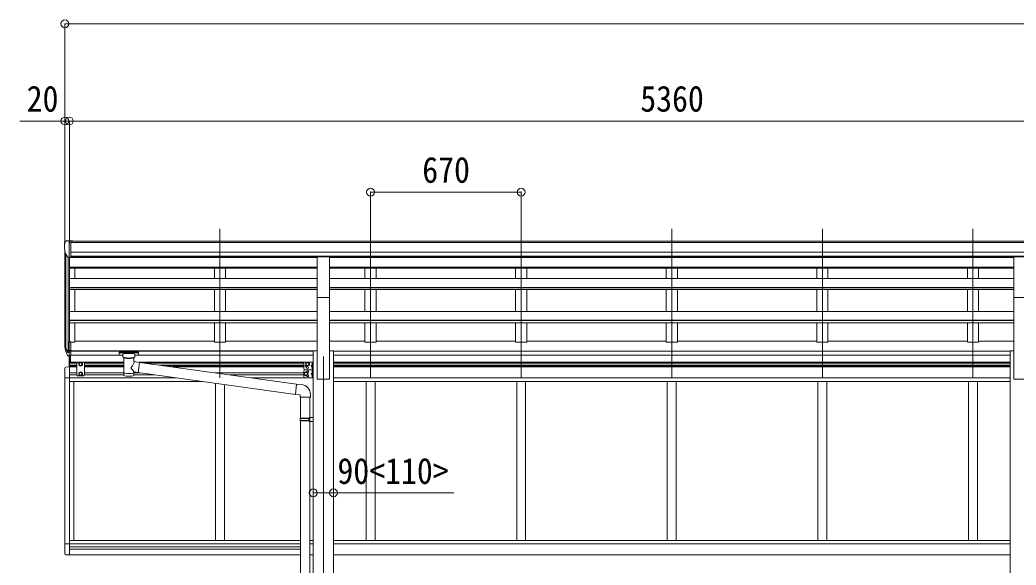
# Model space of a CAD drawing. Units: millimetres at full size, sheet at 1:35. Extents: x -9783 to 9892, y -6828 to 6752.
# Drawn here: x -2864 to 1568, y 262 to 2688 of the extents above; entities that cross this region are included whole.
import ezdxf
from ezdxf.enums import TextEntityAlignment as Align

# ---------------------------------------------------------------- set-up
doc = ezdxf.new("R2010")
doc.units = ezdxf.units.MM
doc.header["$LTSCALE"] = 35
doc.header["$PDMODE"] = 32
doc.header["$PDSIZE"] = 35
for name, color, linetype, lineweight in [('0-1_本体', 4, 'Continuous', 9), ('0-2_部品', 7, 'Continuous', 9), ('0-8_PARTS2', 2, 'Continuous', 9), ('0-A_寸法', 4, 'Continuous', 9), ('1-1_GLASS', 4, 'Continuous', 9), ('1-2_GLASS_SEAL', 7, 'Continuous', 9)]:
    doc.layers.add(name, color=color, linetype=linetype, lineweight=lineweight)
doc.styles.add('ＭＳ ゴシック', font='')
doc.styles.get('ＭＳ ゴシック').set_extended_font_data('MS Gothic')

msp = doc.modelspace()

# ---------------------------------------------------------------- linework, layer by layer
at = {"layer": '0-1_本体'}
for p, q in [((-2637.39, 1702.42), (2709.61, 1702.42)), ((-2637.39, 1697.07), (2709.61, 1697.07)), ((-2663.89, 1250.3), (-2663.89, 1665.67)), ((-2659.6, 1646.87), (-2659.6, 1228.3)), ((-2637.39, 1653.54), (2709.61, 1653.54)), ((-2649.89, 1631.51), (-2649.89, 1210.3)), ((-2643.89, 1631.04), (-2643.89, 1254.73)), ((-1541.39, 1630.35), (-2643.89, 1630.35)), ((-2637.39, 1635.87), (2709.61, 1635.87)), ((-1541.39, 1633.5), (-2637.39, 1633.5)), ((-2618.89, 1633.5), (-2618.89, 1630.35)), ((-1998.89, 1630.35), (-1998.89, 1633.5)), ((-1948.89, 1630.35), (-1948.89, 1633.5)), ((-1486.39, 1633.5), (1558.61, 1633.5)), ((-1486.39, 1630.35), (1558.61, 1630.35)), ((-1328.89, 1630.35), (-1328.89, 1633.5)), ((-1278.89, 1630.35), (-1278.89, 1633.5)), ((-658.89, 1630.35), (-658.89, 1633.5)), ((-608.89, 1630.35), (-608.89, 1633.5)), ((11.11, 1630.35), (11.11, 1633.5)), ((61.11, 1630.35), (61.11, 1633.5)), ((681.11, 1630.35), (681.11, 1633.5)), ((731.11, 1630.35), (731.11, 1633.5)), ((1351.11, 1630.35), (1351.11, 1633.38)), ((1401.11, 1630.35), (1401.11, 1633.38)), ((-1541.39, 1586.87), (-2643.89, 1586.87)), ((-1541.39, 1582.79), (-2643.89, 1582.79)), ((-2618.89, 1582.76), (-2618.89, 1537.77)), ((-1998.89, 1537.64), (-1998.89, 1582.79)), ((-1948.89, 1537.64), (-1948.89, 1582.79)), ((-1486.39, 1586.87), (1558.61, 1586.87)), ((-1486.39, 1582.79), (1558.61, 1582.79)), ((-1328.89, 1537.64), (-1328.89, 1582.79)), ((-1278.89, 1537.64), (-1278.89, 1582.79)), ((-658.89, 1537.64), (-658.89, 1582.79)), ((-608.89, 1537.64), (-608.89, 1582.79)), ((11.11, 1537.64), (11.11, 1582.79)), ((61.11, 1537.64), (61.11, 1582.79)), ((681.11, 1537.64), (681.11, 1582.79)), ((731.11, 1537.64), (731.11, 1582.79)), ((1351.11, 1537.64), (1351.11, 1582.79)), ((1401.11, 1537.64), (1401.11, 1582.79)), ((-1541.39, 1537.64), (-2643.89, 1537.64)), ((-1486.39, 1537.64), (1558.61, 1537.64)), ((-1541.39, 1496.9), (-2643.89, 1496.9)), ((-1541.39, 1495.41), (-2643.89, 1495.41)), ((-1541.39, 1488.62), (-2643.89, 1488.62)), ((-2618.89, 1488.59), (-2618.89, 1390.33)), ((-1998.89, 1390.33), (-1998.89, 1488.62)), ((-1948.89, 1390.33), (-1948.89, 1488.62)), ((-1541.39, 1089.44), (-1541.39, 1502.08)), ((-1486.39, 1089.44), (-1486.39, 1502.08)), ((-1486.39, 1496.9), (1558.61, 1496.9)), ((-1486.39, 1495.41), (1558.61, 1495.41)), ((-1486.39, 1488.62), (1558.61, 1488.62)), ((-1328.89, 1390.33), (-1328.89, 1488.62)), ((-1278.89, 1390.33), (-1278.89, 1488.62)), ((-658.89, 1390.33), (-658.89, 1488.62)), ((-608.89, 1390.33), (-608.89, 1488.62)), ((11.11, 1390.33), (11.11, 1488.62)), ((61.11, 1390.33), (61.11, 1488.62)), ((681.11, 1390.33), (681.11, 1488.62)), ((731.11, 1390.33), (731.11, 1488.62)), ((1351.11, 1390.33), (1351.11, 1488.62)), ((1401.11, 1390.33), (1401.11, 1488.62)), ((1558.61, 1089.44), (1558.61, 1502.08)), ((-1541.29, 1390.33), (-2643.89, 1390.33)), ((-1486.49, 1390.33), (1558.61, 1390.33)), ((-1541.22, 1351.12), (-2643.89, 1351.12)), ((-1541.31, 1349.64), (-2643.89, 1349.64)), ((-1541.29, 1339.98), (-2643.89, 1339.98)), ((-2618.89, 1340.07), (-2618.89, 1253.91)), ((-1998.89, 1339.98), (-1998.89, 1253.91)), ((-1948.89, 1339.98), (-1948.89, 1253.91)), ((-1486.55, 1351.12), (1558.61, 1351.12)), ((-1486.49, 1339.98), (1558.61, 1339.98)), ((-1486.47, 1349.64), (1558.61, 1349.64)), ((-1328.89, 1339.98), (-1328.89, 1253.91)), ((-1278.89, 1339.98), (-1278.89, 1253.91)), ((-658.89, 1339.98), (-658.89, 1253.91)), ((-608.89, 1339.98), (-608.89, 1253.91)), ((11.11, 1339.98), (11.11, 1253.91)), ((61.11, 1339.98), (61.11, 1253.91)), ((681.11, 1339.98), (681.11, 1253.91)), ((731.11, 1339.98), (731.11, 1253.91)), ((1351.11, 1339.98), (1351.11, 1253.91)), ((1401.11, 1339.98), (1401.11, 1253.91)), ((-2637.39, 1253.91), (-2618.89, 1253.91)), ((-2618.89, 1258.71), (-1998.89, 1258.71)), ((-1998.89, 1253.91), (-1948.89, 1253.91)), ((-1541.15, 1258.71), (-1948.89, 1258.71)), ((-1541.15, 1258.71), (-1948.89, 1258.71)), ((-1486.62, 1258.71), (-1328.89, 1258.71)), ((-1328.89, 1253.91), (-1278.89, 1253.91)), ((-658.89, 1258.71), (-1278.89, 1258.71)), ((-658.89, 1253.91), (-608.89, 1253.91)), ((11.11, 1258.71), (-608.89, 1258.71)), ((11.11, 1253.91), (61.11, 1253.91)), ((681.11, 1258.71), (61.11, 1258.71)), ((681.11, 1253.91), (731.11, 1253.91)), ((1351.11, 1258.71), (731.11, 1258.71)), ((1351.11, 1253.91), (1401.11, 1253.91)), ((1558.61, 1258.71), (1401.11, 1258.71)), ((-2637.39, 1214.58), (-1559.09, 1214.58)), ((-2637.39, 1213.22), (-1559.09, 1213.22)), ((-1559.09, 1215.82), (-1559.09, -1660.56)), ((-1559.09, 1215.82), (-1541.39, 1215.82)), ((-1486.39, 1215.82), (-1468.69, 1215.82)), ((-1468.69, 1215.82), (-1468.69, -1660.56)), ((-1468.69, 1214.4), (1540.78, 1214.4)), ((-1468.69, 1213.02), (1540.91, 1213.02)), ((1540.91, 1215.82), (1540.91, -1660.56)), ((1540.91, 1215.82), (1558.61, 1215.82)), ((-2637.39, 1195.84), (-2405.89, 1195.84)), ((-2351.89, 1195.84), (-1559.09, 1195.84)), ((-1468.69, 1195.84), (1540.91, 1195.84)), ((-1541.65, 1089.44), (-1486.65, 1089.44)), ((1558.61, 1089.44), (1613.61, 1089.44))]:
    msp.add_line(p, q, dxfattribs=at)
at = {"layer": '0-2_部品'}
for p, q in [((-2666.29, 1694.65), (-2666.29, 1694.02)), ((-2659.38, 1703.45), (-2663.44, 1697.65)), ((-2656.29, 1704.02), (-2658.62, 1703.88)), ((-2656.29, 1704.02), (-2637.79, 1704.02)), ((-2644.29, 1631.04), (-2644.29, 1704.02)), ((-2637.79, 1704.02), (-2627.79, 1703.93)), ((-2637.79, 1632.04), (-2637.79, 1704.02)), ((-2627.79, 1702.42), (-2627.79, 1703.93)), ((-2651.91, 1632.85), (-2661.19, 1648.92)), ((-2644.29, 1631.04), (-2649.5, 1631.36)), ((-2637.79, 1632.04), (-2644.29, 1632.04)), ((-1541.79, 1634.15), (-1486.79, 1634.15)), ((-1541.79, 1453.22), (-1541.79, 1634.15)), ((-1486.79, 1453.22), (-1486.79, 1634.15)), ((1558.21, 1634.15), (1613.21, 1634.15)), ((1558.21, 1453.22), (1558.21, 1634.15)), ((-1541.79, 1453.22), (-1486.79, 1453.22)), ((1558.21, 1453.22), (1613.21, 1453.22)), ((-2644.29, 1254.73), (-2644.29, 1192.85)), ((-2637.79, 1254.73), (-2644.29, 1254.73)), ((-2637.79, 1254.73), (-2637.79, 1193.67)), ((-2661.9, 1228.69), (-2651.73, 1209.52)), ((-2650.72, 1210.77), (-2660.48, 1229.19)), ((-2659.31, 1211.84), (-2651.73, 1194.35)), ((-2644.29, 1210.02), (-2649.42, 1210.02)), ((-2644.29, 1208.02), (-2649.13, 1208.02)), ((-2637.79, 1216.42), (-2644.29, 1216.42)), ((-2637.79, 1211.02), (-2644.29, 1211.02)), ((-2422.79, 1207.96), (-2422.79, 1197.2)), ((-2422.79, 1207.77), (-2422.79, 1206.23)), ((-2420.79, 1208.62), (-2337.79, 1208.62)), ((-2420.79, 1206.45), (-2337.79, 1206.45)), ((-2406.29, 1189.73), (-2406.29, 1200)), ((-2352.29, 1189.73), (-2352.29, 1200)), ((-2335.79, 1207.96), (-2335.79, 1197.2)), ((-2644.29, 1192.85), (-2649.13, 1192.85)), ((-2637.79, 1193.67), (-2644.29, 1193.67)), ((-2420.79, 1196.54), (-2406.29, 1196.54)), ((-2402.19, 1185.23), (-2402.2, 1104.94)), ((-2356.39, 1167.65), (-2356.39, 1185.24)), ((-2331.17, 1163.75), (-2356.39, 1167.66)), ((-2352.29, 1196.54), (-2337.79, 1196.54)), ((-2331.17, 1163.75), (-2338.19, 1118.49)), ((-2331.17, 1163.75), (-1633.4, 1066.95)), ((-2356.37, 1104.94), (-2356.39, 1121.56)), ((-2356.39, 1121.31), (-2338.19, 1118.49)), ((-1637.41, 1021.12), (-2338.19, 1118.49)), ((-1612.57, 1065.13), (-1633.4, 1066.95)), ((-1571.49, 1009.38), (-1571.49, 1020.3)), ((-1617.49, 1009.38), (-1571.49, 1009.38)), ((-1615.49, 1009.38), (-1615.49, 915.38)), ((-1573.49, 1009.38), (-1573.49, 917.94)), ((-1617.49, 913.38), (-1616.49, 915.38)), ((-1617.49, 913.38), (-1573.49, 913.38)), ((-1617.49, 913.38), (-1617.49, 905.38)), ((-1617.49, 905.38), (-1573.49, 905.38)), ((-1617.49, 905.38), (-1616.49, 903.38)), ((-1616.49, 915.38), (-1573.49, 915.38)), ((-1616.49, 903.38), (-1573.49, 903.38)), ((-1615.49, 903.38), (-1615.49, 9.19)), ((-1577.96, 913.38), (-1578.39, 915.38)), ((-1575.49, 917.88), (-1559.49, 918.35)), ((-1575.49, 915.88), (-1575.49, 917.88)), ((-1575.49, 915.88), (-1573.49, 915.88)), ((-1575.49, 900.88), (-1575.49, 902.88)), ((-1575.49, 900.88), (-1559.49, 900.41)), ((-1573.49, 900.82), (-1573.49, 11.75)), ((-1559.49, 918.35), (-1559.49, 900.41))]:
    msp.add_line(p, q, dxfattribs=at)
for points in [[(-2422.79, 1207.96), (-2422.75, 1208.15), (-2422.67, 1208.29), (-2422.57, 1208.38), (-2422.47, 1208.45), (-2422.35, 1208.49), (-2422.05, 1208.55), (-2421.56, 1208.6), (-2421.02, 1208.62), (-2420.79, 1208.62)], [(-2422.79, 1197.2), (-2422.75, 1197), (-2422.67, 1196.87), (-2422.57, 1196.77), (-2422.47, 1196.71), (-2422.35, 1196.67), (-2422.05, 1196.61), (-2421.56, 1196.56), (-2421.02, 1196.54), (-2420.79, 1196.54)], [(-2337.79, 1208.62), (-2337.44, 1208.62), (-2336.91, 1208.59), (-2336.46, 1208.54), (-2336.15, 1208.46), (-2335.98, 1208.37), (-2335.86, 1208.23), (-2335.8, 1208.05), (-2335.79, 1207.96)], [(-2337.79, 1196.54), (-2337.44, 1196.54), (-2336.91, 1196.57), (-2336.46, 1196.62), (-2336.15, 1196.69), (-2335.98, 1196.79), (-2335.86, 1196.93), (-2335.8, 1197.11), (-2335.79, 1197.2)], [(-2406.25, 1189.78), (-2406.27, 1189.43), (-2406.03, 1188.47), (-2405.51, 1187.59), (-2404.7, 1186.75), (-2403.59, 1185.95), (-2402.19, 1185.23)], [(-2356.39, 1185.24), (-2356.16, 1185.33), (-2354.8, 1186.07), (-2353.69, 1186.91), (-2352.93, 1187.78), (-2352.47, 1188.68), (-2352.3, 1189.57)], [(-1633.4, 1066.95), (-1637.41, 1021.12), (-1617.49, 1019.38), (-1617.49, 1009.38)], [(-1577.96, 913.38), (-1577.96, 905.38), (-1578.39, 903.38)], [(-1575.49, 902.88), (-1573.49, 902.88), (-1573.49, 915.88)]]:
    msp.add_lwpolyline(points, dxfattribs=at)
for centre, radius, start, end in [((-2663.29, 1694.65), 3, 93, 180), ((-2464.29, 1694.02), 202, 180, 192.90261), ((-2658.56, 1702.88), 1, 93.5, 145), ((-2649.31, 1634.35), 3, 210, 266.5), ((-2575.63, 1250.86), 89.07, 174.49576, 194.41188), ((-2576.34, 1255.14), 88.05, 177.22392, 197.21071), ((-2531.07, 1247.92), 133.22, 183.27987, 195.71302), ((-2649.13, 1211.02), 3, 210, 270), ((-2649.42, 1211.52), 1.5, 210, 270), ((-2649.13, 1195.85), 3, 210, 270), ((-1616.49, 1020.3), 45, 0, 85)]:
    msp.add_arc(centre, radius, start, end, dxfattribs=at)
for centre, major_axis, ratio, start_param, end_param in [((-2420.79, 1206.23), (2, 0), 0.109601, 1.5707963, 3.1415927), ((-2379.29, 1200), (27, 0), 0.122176, 6.2831853, 9.424778), ((-2337.79, 1206.23), (2, 0), 0.109601, 0, 1.5707963), ((-2379.28, 1184.77), (-22.91, 0.42), 0.072511, 0.0008029, 1.5715993), ((-2379.28, 1183.15), (-22.91, 0.42), 0.072511, 0.0008029, 1.5715993), ((-2379.3, 1184.77), (22.92, 0.42), 0.07247, 4.71158, 6.2823764), ((-2379.3, 1183.15), (22.92, 0.42), 0.07247, 4.71158, 6.2823764), ((-2379.29, 1141.11), (-22.81, -26.62), 0.234429, 1.6855472, 3.1268519), ((-2368.29, 1189.73), (16, 0), 0.361356, 6.2636979, 6.2831853), ((-2379.29, 1117.38), (22.91, 0), 0.122865, 3.1415927, 6.2831853), ((-2376.73, 1143.76), (20.32, -22.25), 0.045535, 0.0389954, 1.3075346), ((-2379.29, 1104.94), (22.92, 0), 0.101955, 3.1415499, 6.2833984)]:
    msp.add_ellipse(centre, major_axis=major_axis, ratio=ratio, start_param=start_param, end_param=end_param, dxfattribs=at)
at = {"layer": '0-8_PARTS2'}
for p, q in [((-1973.89, 1095.64), (-1973.89, 1758.17)), ((-1303.89, 1095.64), (-1303.89, 1758.17)), ((-633.89, 1095.64), (-633.89, 1758.17)), ((36.11, 1095.64), (36.11, 1758.17)), ((706.11, 1095.64), (706.11, 1758.17)), ((1376.11, 1095.64), (1376.11, 1758.17)), ((-1513.89, 1189.44), (-1513.89, -1760.56))]:
    msp.add_line(p, q, dxfattribs=at)
at = {"layer": '0-A_寸法', "color": 6}
for p, q in [((-2663.89, 2670.12), (-2663.89, 2237.8)), ((-2663.89, 2670.12), (8096.11, 2670.12)), ((-2663.89, 2237.8), (-2863.89, 2237.8)), ((-2663.89, 2237.8), (-2663.89, 1692.17)), ((-2643.89, 2237.8), (-2663.89, 2237.8)), ((-2643.89, 2237.8), (-2643.89, 1692.17)), ((-2643.89, 2237.8), (2716.11, 2237.8)), ((-2643.89, 2237.8), (-2643.89, 1692.17)), ((-1303.89, 1921.18), (-1303.89, 1692.17)), ((-1303.89, 1921.18), (-633.89, 1921.18)), ((-633.89, 1921.18), (-633.89, 1692.17)), ((-1558.89, 583.38), (-1468.89, 583.38)), ((-1468.89, 583.38), (-932.79, 583.38))]:
    msp.add_line(p, q, dxfattribs=at)
for p in [(-2663.89, 2670.12), (-2663.89, 2237.8), (-2643.89, 2237.8), (-1303.89, 1921.18), (-633.89, 1921.18), (-1558.89, 583.38), (-1468.89, 583.38)]:
    msp.add_point(p, dxfattribs=at)
at = {"layer": '1-1_GLASS'}
for p, q in [((-2643.89, 1164.33), (-2608.39, 1164.33)), ((-2643.89, 1160.83), (-2611.39, 1160.83)), ((-2579.39, 1164.33), (-2401.79, 1164.33)), ((-2576.39, 1160.83), (-2401.79, 1160.83)), ((-2334.96, 1164.33), (-1598.88, 1164.33)), ((-2309.72, 1160.83), (-1600.86, 1160.83)), ((-1468.69, 1164.33), (1540.91, 1164.33)), ((-1468.69, 1160.83), (1540.91, 1160.83)), ((-2643.89, 1151.83), (-2611.39, 1151.83)), ((-2643.89, 1148.33), (-2611.39, 1148.33)), ((-2643.89, 1143.82), (-2643.89, 307.33)), ((-2611.39, 1143.33), (-2643.89, 1143.33)), ((-2643.89, 1117.33), (-2611.39, 1117.33)), ((-2643.89, 1108.33), (-2611.39, 1108.33)), ((-2576.39, 1151.83), (-2401.79, 1151.83)), ((-2576.39, 1148.33), (-2401.8, 1148.33)), ((-2401.8, 1143.33), (-2576.39, 1143.33)), ((-2576.39, 1117.33), (-2401.8, 1117.33)), ((-2576.39, 1108.33), (-2401.8, 1108.33)), ((-2401.98, 1117.33), (-2401.8, 1117.33)), ((-2401.97, 1108.33), (-2401.8, 1108.33)), ((-2355.98, 1117.33), (-2329.43, 1117.33)), ((-2355.97, 1108.33), (-2264.64, 1108.33)), ((-2244.82, 1151.83), (-1600.89, 1151.83)), ((-2219.59, 1148.33), (-1600.89, 1148.33)), ((-1881.81, 1143.33), (-2183.53, 1143.33)), ((-1996.06, 1117.33), (-1600.89, 1117.33)), ((-1931.16, 1108.33), (-1600.89, 1108.33)), ((-1600.89, 1143.33), (-1881.81, 1143.33)), ((-1468.69, 1151.83), (1540.91, 1151.83)), ((-1468.69, 1148.33), (1540.91, 1148.33)), ((1540.91, 1143.33), (-1468.69, 1143.33)), ((1540.91, 1117.33), (1540.91, 1117.33)), ((1540.91, 1108.33), (1540.91, 1108.33)), ((-2663.89, 1094.63), (-2663.89, 355.83)), ((-2167.44, 1094.83), (-2643.89, 1094.83)), ((-2052.25, 1078.83), (-2643.89, 1078.83)), ((-2623.89, 1079.33), (-2623.89, 371.83)), ((-1993.89, 1070.72), (-1993.89, 371.83)), ((-1953.89, 1065.17), (-1953.89, 371.83)), ((-1833.82, 1094.83), (-1559.09, 1094.83)), ((-1468.69, 1094.83), (1540.91, 1094.83)), ((-1468.69, 1078.83), (1540.91, 1078.83)), ((-1323.89, 1079.33), (-1323.89, 371.83)), ((-1283.89, 1079.33), (-1283.89, 371.83)), ((-653.89, 1078.83), (-653.89, 371.83)), ((-613.89, 1078.83), (-613.89, 371.83)), ((16.11, 1078.83), (16.11, 371.83)), ((56.11, 1078.83), (56.11, 371.83)), ((686.11, 1079.33), (686.11, 371.83)), ((726.11, 1079.33), (726.11, 371.83)), ((1356.11, 1079.33), (1356.11, 371.83)), ((1396.11, 1079.33), (1396.11, 371.83)), ((1558.61, 1089.44), (1613.61, 1089.44)), ((-2643.89, 371.83), (-1615.09, 371.83)), ((-2643.89, 355.83), (-1615.09, 355.83)), ((-1573.09, 371.83), (-1559.09, 371.83)), ((-1573.09, 355.83), (-1559.09, 355.83)), ((-1468.69, 371.83), (1540.91, 371.83)), ((-1468.69, 355.83), (1540.91, 355.83)), ((-2643.89, 342.33), (-1617.09, 342.33)), ((-2643.89, 333.33), (-1615.09, 333.33)), ((-2643.89, 307.33), (-1615.09, 307.33)), ((-1573.09, 307.33), (-1559.09, 307.33)), ((-1468.69, 307.33), (1540.91, 307.33))]:
    msp.add_line(p, q, dxfattribs=at)
at = {"layer": '1-2_GLASS_SEAL'}
for p, q in [((-2645.39, 1143.82), (-2645.39, 1192.85)), ((-2643.89, 1143.82), (-2643.89, 1193.67)), ((-2638.39, 1164.33), (-2638.39, 1193.67)), ((-2607.39, 1165.33), (-2611.39, 1161.33)), ((-2611.39, 1161.33), (-2611.39, 1107.83)), ((-2580.39, 1165.33), (-2607.39, 1165.33)), ((-2600.39, 1160.08), (-2593.89, 1163.83)), ((-2600.39, 1152.57), (-2600.39, 1160.08)), ((-2593.89, 1148.82), (-2600.39, 1152.57)), ((-2593.89, 1163.83), (-2587.39, 1160.08)), ((-2587.39, 1152.57), (-2593.89, 1148.82)), ((-2587.39, 1160.08), (-2587.39, 1152.57)), ((-2580.39, 1165.33), (-2576.39, 1161.33)), ((-2576.39, 1107.83), (-2576.39, 1161.33)), ((-1601.09, 1160.33), (-1601.09, 1135.33)), ((-1596.09, 1165.33), (-1559.09, 1165.33)), ((-1584.09, 1163.83), (-1590.59, 1160.08)), ((-1590.59, 1160.08), (-1590.59, 1152.57)), ((-1590.59, 1152.57), (-1584.09, 1148.82)), ((-1577.59, 1160.08), (-1584.09, 1163.83)), ((-1584.09, 1148.82), (-1577.59, 1152.57)), ((-1577.59, 1152.57), (-1577.59, 1160.08)), ((-1561.59, 1152.83), (-1568.59, 1147.83)), ((-1561.83, 1158.01), (-1564.07, 1159.13)), ((-1561.83, 1155.64), (-1564.07, 1154.53)), ((-1562.09, 1160.83), (-1562.89, 1160.69)), ((-1562.09, 1152.83), (-1562.89, 1152.97)), ((-1562.09, 1160.83), (-1561.59, 1160.74)), ((-1562.09, 1152.83), (-1562.09, 1160.83)), ((-1562.09, 1152.83), (-1561.59, 1152.92)), ((-1561.2, 1156.83), (-1561.83, 1158.01)), ((-1561.2, 1156.83), (-1561.83, 1155.64)), ((-1561.59, 1165.33), (-1561.59, 1130.33)), ((-1561.59, 1160.74), (-1561.59, 1152.92)), ((-1559.09, 1165.33), (-1559.09, 1130.33)), ((-2664.39, 1137.53), (-2664.39, 1094.63)), ((-2643.89, 1143.83), (-2659.18, 1143.03)), ((-1601.09, 1125.33), (-1601.09, 1100.33)), ((-1591.09, 1120.33), (-1597.59, 1116.58)), ((-1597.59, 1116.58), (-1597.59, 1109.07)), ((-1597.59, 1109.07), (-1591.09, 1105.32)), ((-1596.09, 1130.33), (-1559.09, 1130.33)), ((-1596.09, 1130.33), (-1559.09, 1130.33)), ((-1584.59, 1116.58), (-1591.09, 1120.33)), ((-1591.09, 1105.32), (-1584.59, 1109.07)), ((-1584.59, 1109.07), (-1584.59, 1116.58)), ((-1561.59, 1117.83), (-1568.59, 1112.83)), ((-1561.83, 1140.01), (-1564.07, 1141.13)), ((-1561.83, 1137.64), (-1564.07, 1136.53)), ((-1561.83, 1123.01), (-1564.07, 1124.13)), ((-1561.83, 1120.64), (-1564.07, 1119.53)), ((-1562.09, 1142.83), (-1562.89, 1142.69)), ((-1562.09, 1134.83), (-1562.89, 1134.97)), ((-1562.09, 1125.83), (-1562.89, 1125.69)), ((-1562.09, 1117.83), (-1562.89, 1117.97)), ((-1562.09, 1142.83), (-1561.59, 1142.74)), ((-1562.09, 1134.83), (-1562.09, 1142.83)), ((-1562.09, 1134.83), (-1561.59, 1134.92)), ((-1562.09, 1125.83), (-1561.59, 1125.74)), ((-1562.09, 1117.83), (-1562.09, 1125.83)), ((-1562.09, 1117.83), (-1561.59, 1117.92)), ((-1561.2, 1138.83), (-1561.83, 1140.01)), ((-1561.2, 1138.83), (-1561.83, 1137.64)), ((-1561.2, 1121.83), (-1561.83, 1123.01)), ((-1561.2, 1121.83), (-1561.83, 1120.64)), ((-1561.59, 1142.74), (-1561.59, 1134.92)), ((-1561.59, 1130.33), (-1561.59, 1095.33)), ((-1561.59, 1125.74), (-1561.59, 1117.92)), ((-1559.09, 1130.33), (-1559.09, 1095.33)), ((-2643.89, 1094.63), (-2664.39, 1094.63)), ((-2607.39, 1103.83), (-2611.39, 1107.83)), ((-2580.39, 1103.83), (-2607.39, 1103.83)), ((-2580.39, 1103.83), (-2576.39, 1107.83)), ((-1596.09, 1095.33), (-1559.09, 1095.33)), ((-1561.83, 1105.01), (-1564.07, 1106.13)), ((-1561.83, 1102.64), (-1564.07, 1101.53)), ((-1562.09, 1107.83), (-1562.89, 1107.69)), ((-1562.09, 1099.83), (-1562.89, 1099.97)), ((-1562.09, 1107.83), (-1561.59, 1107.74)), ((-1562.09, 1099.83), (-1562.09, 1107.83)), ((-1562.09, 1099.83), (-1561.59, 1099.92)), ((-1561.2, 1103.83), (-1561.83, 1105.01)), ((-1561.2, 1103.83), (-1561.83, 1102.64)), ((-1561.59, 1107.74), (-1561.59, 1099.92)), ((-2643.89, 356.02), (-2664.39, 356.02)), ((-2664.39, 313.12), (-2664.39, 356.02)), ((-2643.89, 306.82), (-2659.18, 307.62))]:
    msp.add_line(p, q, dxfattribs=at)
for points in [[(-2593.89, 1120.33), (-2600.39, 1116.58), (-2600.39, 1109.07)], [(-2600.39, 1109.07), (-2593.89, 1105.32), (-2587.39, 1109.07)], [(-2587.39, 1109.07), (-2587.39, 1116.58), (-2593.89, 1120.33)], [(-1561.59, 1147.83), (-1568.59, 1147.83), (-1561.59, 1142.83)], [(-1561.59, 1112.83), (-1568.59, 1112.83), (-1561.59, 1107.83)]]:
    msp.add_lwpolyline(points, dxfattribs=at)
for centre, radius in [((-2593.89, 1156.33), 8.5), ((-2593.89, 1156.33), 7.5), ((-2593.89, 1156.33), 6.5), ((-1584.09, 1156.33), 8.5), ((-1584.09, 1156.33), 7.5), ((-1584.09, 1156.33), 6.5), ((-2593.89, 1112.83), 8.5), ((-2593.89, 1112.83), 7.5), ((-2593.89, 1112.83), 6.5), ((-1591.09, 1112.83), 8.5), ((-1591.09, 1112.83), 7.5), ((-1591.09, 1112.83), 6.5), ((-1584.09, 1139.33), 4.25)]:
    msp.add_circle(centre, radius, dxfattribs=at)
for centre, radius, start, end in [((-1596.09, 1160.33), 5, 90, 180), ((-1557.99, 1156.83), 6.5, 147.94412, 212.05588), ((-1562.73, 1159.8), 0.9, 100, 147.94412), ((-1562.73, 1153.86), 0.9, 212.05588, 260), ((-2658.89, 1137.53), 5.5, 93, 180), ((-1596.09, 1135.33), 5, 180, 270), ((-1596.09, 1125.33), 5, 90, 180), ((-1591.09, 1147.83), 4.25, 94.76077, 6.29431), ((-1584.09, 1121.33), 4.25, 274.76077, 186.29431), ((-1584.09, 1104.33), 4.25, 173.70569, 85.23923), ((-1557.99, 1138.83), 6.5, 147.94412, 212.05588), ((-1557.99, 1121.83), 6.5, 147.94412, 212.05588), ((-1562.73, 1141.8), 0.9, 100, 147.94412), ((-1562.73, 1135.86), 0.9, 212.05588, 260), ((-1562.73, 1124.8), 0.9, 100, 147.94412), ((-1562.73, 1118.86), 0.9, 212.05588, 260), ((-1596.09, 1100.33), 5, 180, 270), ((-1557.99, 1103.83), 6.5, 147.94412, 212.05588), ((-1562.73, 1106.8), 0.9, 100, 147.94412), ((-1562.73, 1100.86), 0.9, 212.05588, 260), ((-2658.89, 313.12), 5.5, 180, 267)]:
    msp.add_arc(centre, radius, start, end, dxfattribs=at)

# ---------------------------------------------------------------- texts
at = {"layer": '0-A_寸法', "color": 7, "style": 'ＭＳ ゴシック', "width": 0.9}
for s, p in [('20', (-2833.89, 2244.8)), ('5360', (-103.89, 2244.8)), ('670', (-1073.89, 1928.18)), ('90<110>', (-1451.26, 588.38))]:
    msp.add_text(s, height=115.5, dxfattribs=at).set_placement(p, align=Align.BOTTOM_LEFT)

doc.saveas('drawing.dxf')
